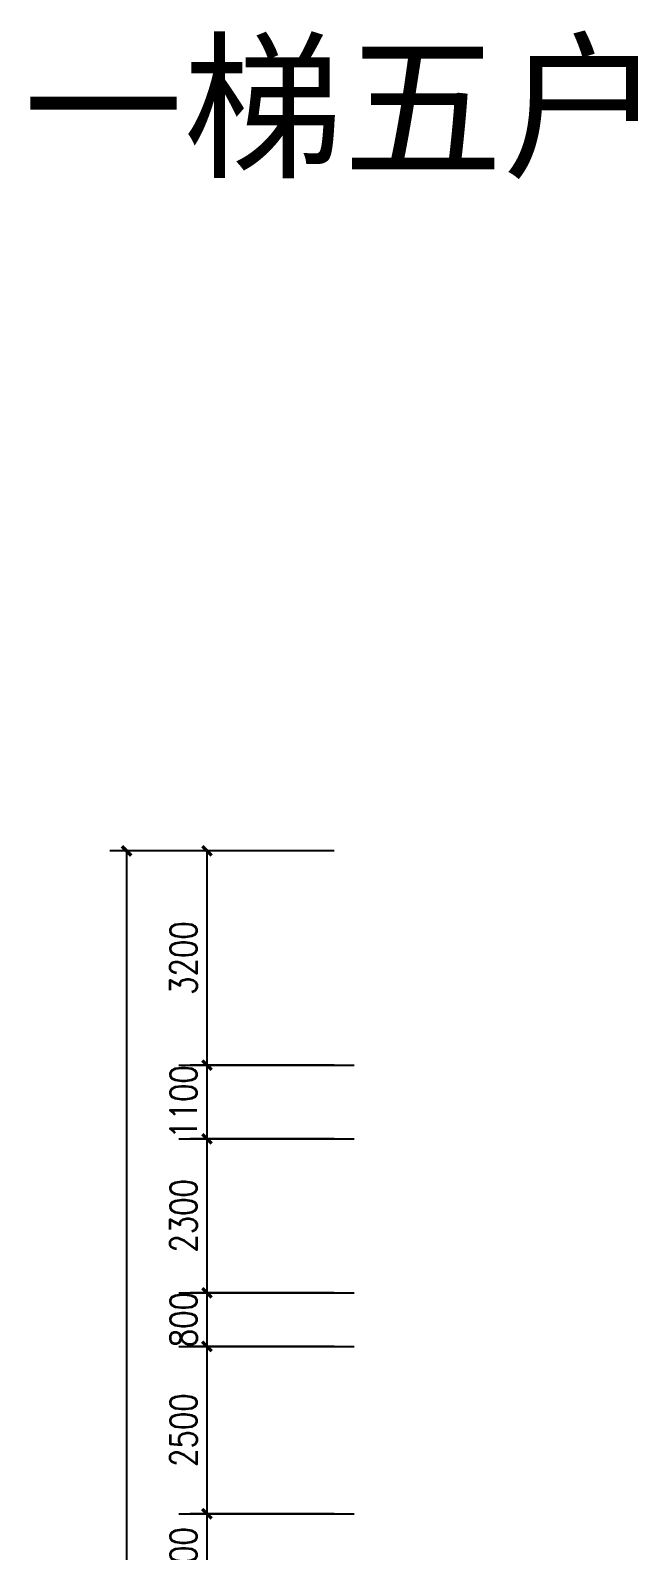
# Model space of a CAD drawing. Header units: millimetres. Extents: x 1386 to 54110, y 629 to 51584.
# Drawn here: x 1386 to 10497, y 28879 to 51584 of the extents above; entities that cross this region are included whole.
import ezdxf

# ---------------------------------------------------------------- set-up
doc = ezdxf.new("R2010")
doc.units = ezdxf.units.MM
doc.layers.add('PUB_DIM', color=3, linetype='Continuous')
doc.styles.add('DIM_FONT', font='SIMPLEX.shx', dxfattribs={"width": 0.8})
doc.styles.add('ST', font='SimSun.ttf', dxfattribs={"width": 0.8})
doc.dimstyles.new('AXIS', dxfattribs={"dimtxt": 300, "dimasz": 1, "dimexe": 250, "dimexo": 300, "dimgap": 150, "dimtad": 1, "dimdec": 0, "dimdsep": 46, "dimtxsty": 'DIM_FONT', "dimblk": '_DIMX', "dimblk1": 'ARCHTICK', "dimblk2": 'ARCHTICK', "dimcen": 0.1, "dimse1": 1, "dimse2": 1, "dimclrt": 7, "dimadec": 0, "dimazin": 0, "dimtfac": 1, "dimtdec": 0, "dimtix": 1, "dimtmove": 2, "dimatfit": 3, "dimldrblk": '_DIMX', "dimfxl": 1, "dimtolj": 1, "dimtzin": 0, "dimarcsym": 0})

# ---------------------------------------------------------------- blocks, each defined once
blk = doc.blocks.new('_DIMX')
at = {"const_width": 50}
blk.add_lwpolyline([(-70, -70), (70, 70)], dxfattribs=at)
blk = doc.blocks.new('*D135')
at = {"layer": 'DEFPOINTS', "color": 0, "transparency": 16777216}
for p in [(6222, 39329), (2822, 6929), (6222, 6929)]:
    blk.add_point(p, dxfattribs=at)
at = {"layer": 'PUB_DIM', "color": 0, "lineweight": -2, "transparency": 16777216}
for p, q in [((5922, 39329), (2572, 39329)), ((2822, 39328), (2822, 6930)), ((5922, 6929), (2572, 6929))]:
    blk.add_line(p, q, dxfattribs=at)
for p, rotation in [((2822, 39329), 90), ((2822, 6929), 270)]:
    blk.add_blockref('_DIMX', p, dxfattribs=dict(at, rotation=rotation))
at = {"layer": 'PUB_DIM', "color": 7, "transparency": 16777216, "insert": (2472, 23129), "char_height": 400, "attachment_point": 5, "rotation": 90, "style": 'DIM_FONT'}
blk.add_mtext('\\A1;32400', dxfattribs=at)
blk = doc.blocks.new('*D118')
at = {"layer": 'DEFPOINTS', "color": 0, "transparency": 16777216}
for p in [(6222, 31929), (4022, 29429), (6222, 29429)]:
    blk.add_point(p, dxfattribs=at)
at = {"layer": 'PUB_DIM', "color": 0, "lineweight": -2, "transparency": 16777216}
for p, q in [((5922, 31929), (3772, 31929)), ((4022, 31928), (4022, 29430)), ((5922, 29429), (3772, 29429))]:
    blk.add_line(p, q, dxfattribs=at)
for p, rotation in [((4022, 31929), 90), ((4022, 29429), 270)]:
    blk.add_blockref('_DIMX', p, dxfattribs=dict(at, rotation=rotation))
at = {"layer": 'PUB_DIM', "color": 7, "transparency": 16777216, "insert": (3672, 30679), "char_height": 400, "attachment_point": 5, "rotation": 90, "style": 'DIM_FONT'}
blk.add_mtext('\\A1;2500', dxfattribs=at)
blk = doc.blocks.new('*D119')
at = {"layer": 'DEFPOINTS', "color": 0, "transparency": 16777216}
for p in [(6222, 29429), (4022, 27929), (6222, 27929)]:
    blk.add_point(p, dxfattribs=at)
at = {"layer": 'PUB_DIM', "color": 0, "lineweight": -2, "transparency": 16777216}
for p, q in [((5922, 29429), (3772, 29429)), ((4022, 29428), (4022, 27930)), ((5922, 27929), (3772, 27929))]:
    blk.add_line(p, q, dxfattribs=at)
for p, rotation in [((4022, 29429), 90), ((4022, 27929), 270)]:
    blk.add_blockref('_DIMX', p, dxfattribs=dict(at, rotation=rotation))
at = {"layer": 'PUB_DIM', "color": 7, "transparency": 16777216, "insert": (3672, 28679), "char_height": 400, "attachment_point": 5, "rotation": 90, "style": 'DIM_FONT'}
blk.add_mtext('\\A1;1500', dxfattribs=at)
blk = doc.blocks.new('*D126')
at = {"layer": 'DEFPOINTS', "color": 0, "transparency": 16777216}
for p in [(6222, 36129), (4022, 35029), (6222, 35029)]:
    blk.add_point(p, dxfattribs=at)
at = {"layer": 'PUB_DIM', "color": 0, "lineweight": -2, "transparency": 16777216}
for p, q in [((5922, 36129), (3772, 36129)), ((4022, 36130), (4022, 36131)), ((4022, 36129), (4022, 35029)), ((5922, 35029), (3772, 35029)), ((4022, 35028), (4022, 35027))]:
    blk.add_line(p, q, dxfattribs=at)
for p, rotation in [((4022, 36129), 270), ((4022, 35029), 90)]:
    blk.add_blockref('_DIMX', p, dxfattribs=dict(at, rotation=rotation))
at = {"layer": 'PUB_DIM', "color": 7, "transparency": 16777216, "insert": (3672, 35579), "char_height": 400, "attachment_point": 5, "rotation": 90, "style": 'DIM_FONT'}
blk.add_mtext('\\A1;1100', dxfattribs=at)
blk = doc.blocks.new('*D127')
at = {"layer": 'DEFPOINTS', "color": 0, "transparency": 16777216}
for p in [(6222, 32729), (4022, 31929), (6222, 31929)]:
    blk.add_point(p, dxfattribs=at)
at = {"layer": 'PUB_DIM', "color": 0, "lineweight": -2, "transparency": 16777216}
for p, q in [((5922, 32729), (3772, 32729)), ((4022, 32730), (4022, 32731)), ((4022, 32729), (4022, 31929)), ((5922, 31929), (3772, 31929)), ((4022, 31928), (4022, 31927))]:
    blk.add_line(p, q, dxfattribs=at)
for p, rotation in [((4022, 32729), 270), ((4022, 31929), 90)]:
    blk.add_blockref('_DIMX', p, dxfattribs=dict(at, rotation=rotation))
at = {"layer": 'PUB_DIM', "color": 7, "transparency": 16777216, "insert": (3672, 32329), "char_height": 400, "attachment_point": 5, "rotation": 90, "style": 'DIM_FONT'}
blk.add_mtext('\\A1;800', dxfattribs=at)
blk = doc.blocks.new('*D128')
at = {"layer": 'DEFPOINTS', "color": 0, "transparency": 16777216}
for p in [(6222, 35029), (4022, 32729), (6222, 32729)]:
    blk.add_point(p, dxfattribs=at)
at = {"layer": 'PUB_DIM', "color": 0, "lineweight": -2, "transparency": 16777216}
for p, q in [((5922, 35029), (3772, 35029)), ((4022, 35028), (4022, 32730)), ((5922, 32729), (3772, 32729))]:
    blk.add_line(p, q, dxfattribs=at)
for p, rotation in [((4022, 35029), 90), ((4022, 32729), 270)]:
    blk.add_blockref('_DIMX', p, dxfattribs=dict(at, rotation=rotation))
at = {"layer": 'PUB_DIM', "color": 7, "transparency": 16777216, "insert": (3672, 33879), "char_height": 400, "attachment_point": 5, "rotation": 90, "style": 'DIM_FONT'}
blk.add_mtext('\\A1;2300', dxfattribs=at)
blk = doc.blocks.new('*D129')
at = {"layer": 'DEFPOINTS', "color": 0, "transparency": 16777216}
for p in [(6222, 39329), (4022, 36129), (6222, 36129)]:
    blk.add_point(p, dxfattribs=at)
at = {"layer": 'PUB_DIM', "color": 0, "lineweight": -2, "transparency": 16777216}
for p, q in [((5922, 39329), (3772, 39329)), ((4022, 39328), (4022, 36130)), ((5922, 36129), (3772, 36129))]:
    blk.add_line(p, q, dxfattribs=at)
for p, rotation in [((4022, 39329), 90), ((4022, 36129), 270)]:
    blk.add_blockref('_DIMX', p, dxfattribs=dict(at, rotation=rotation))
at = {"layer": 'PUB_DIM', "color": 7, "transparency": 16777216, "insert": (3672, 37729), "char_height": 400, "attachment_point": 5, "rotation": 90, "style": 'DIM_FONT'}
blk.add_mtext('\\A1;3200', dxfattribs=at)

msp = doc.modelspace()

# ---------------------------------------------------------------- linework, layer by layer
at = {"layer": 'PUB_DIM'}
for p, q in [((3602.5, 36128.8), (6222.1, 36128.8)), ((3602.5, 35028.8), (6222.1, 35028.8)), ((3602.5, 32728.8), (6222.1, 32728.8)), ((3602.5, 31928.8), (6222.1, 31928.8)), ((3602.5, 29428.8), (6222.1, 29428.8))]:
    msp.add_line(p, q, dxfattribs=at)
for points in [[(3602.5, 36128.8), (6222.1, 36128.8)], [(3602.5, 35028.8), (6222.1, 35028.8)], [(3602.5, 32728.8), (6222.1, 32728.8)], [(3602.5, 31928.8), (6222.1, 31928.8)], [(3602.5, 29428.8), (6222.1, 29428.8)]]:
    msp.add_lwpolyline(points, dxfattribs=at)

# ---------------------------------------------------------------- texts
at = {"style": 'ST'}
msp.add_text('一梯五户直线型', height=1750, dxfattribs=at).set_placement((1280.8, 49566.7))

# ---------------------------------------------------------------- dimensions: what is measured, and where the dimension line sits
at = {"layer": 'PUB_DIM'}
for p2, distance, picture, middle in [((6222.1, 6928.8), -3400, '*D135', (2472.1, 23128.8)), ((6222.1, 36128.8), -2200, '*D129', (3672.1, 37728.8))]:
    dim = msp.add_aligned_dim(p1=(6222.1, 39328.8), p2=p2, distance=distance, dimstyle='AXIS', override={"dimtxt": 400, "dimblk1": '_DIMX', "dimblk2": '_DIMX', "dimsah": 1, "dimse1": 0, "dimse2": 0}, dxfattribs=at)
    dim.commit()
    dim.dimension.update_dxf_attribs({"geometry": picture, "text_midpoint": middle})
for base, p1, p2, picture, middle in [((4022.1, 35028.8), (6222.1, 36128.8), (6222.1, 35028.8), '*D126', (3672.1, 35578.8)), ((4022.1, 32728.8), (6222.1, 35028.8), (6222.1, 32728.8), '*D128', (3672.1, 33878.8)), ((4022.1, 31928.8), (6222.1, 32728.8), (6222.1, 31928.8), '*D127', (3672.1, 32328.8)), ((4022.1, 29428.8), (6222.1, 31928.8), (6222.1, 29428.8), '*D118', (3672.1, 30678.8)), ((4022.1, 27928.8), (6222.1, 29428.8), (6222.1, 27928.8), '*D119', (3672.1, 28678.8))]:
    dim = msp.add_linear_dim(base=base, p1=p1, p2=p2, angle=90, dimstyle='AXIS', override={"dimtxt": 400, "dimblk1": '_DIMX', "dimblk2": '_DIMX', "dimsah": 1, "dimse1": 0, "dimse2": 0}, dxfattribs=at)
    dim.commit()
    dim.dimension.update_dxf_attribs({"geometry": picture, "text_midpoint": middle})

doc.saveas('drawing.dxf')
